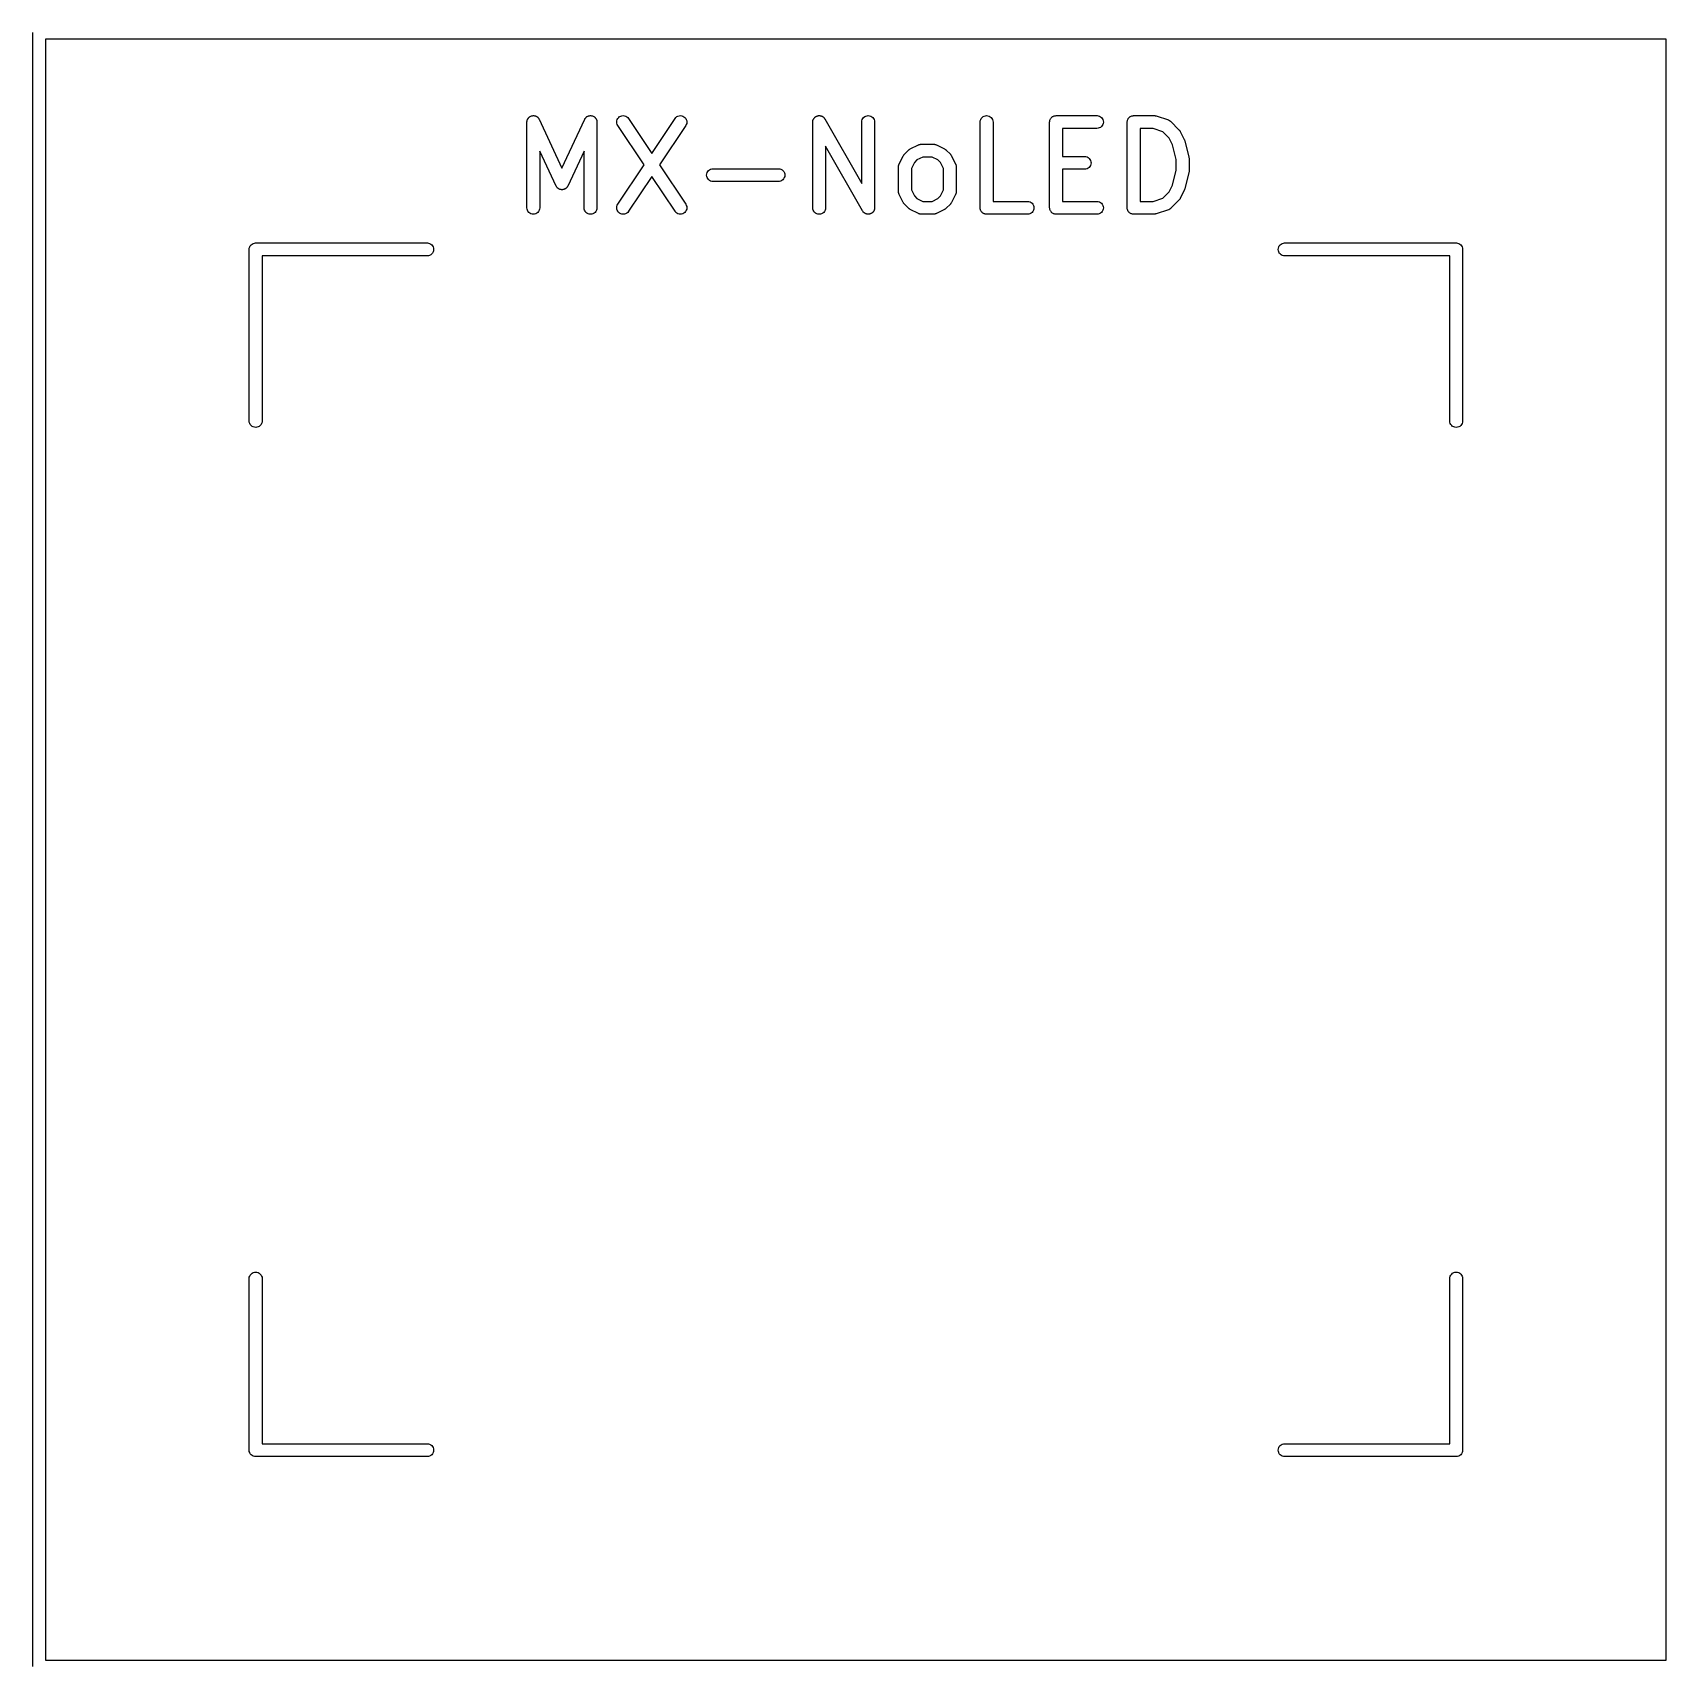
# Model space of a CAD drawing. Extents: x 92.8 to 169.1, y -159.6 to -64.2.
# Drawn here: x 92.79 to 111.84, y -121.4 to -102.39 of the extents above; entities that cross this region are included whole.
import ezdxf

# ---------------------------------------------------------------- set-up
doc = ezdxf.new("R2010")
doc.units = 0
doc.layers.add('BLACK', color=7, linetype='CONTINUOUS')

msp = doc.modelspace()

# ---------------------------------------------------------------- linework, layer by layer
at = {"layer": 'BLACK', "linetype": 'CONTINUOUS'}
for p, q in [((92.7936, -102.394), (92.794, -102.39)), ((92.794, -102.398), (92.7936, -102.394)), ((92.7936, -102.394), (92.7936, -102.394)), ((92.7936, -102.394), (92.7936, -102.394)), ((92.794, -121.44), (92.794, -102.398)), ((92.944, -102.469), (92.944, -121.369)), ((111.844, -102.469), (92.944, -102.469)), ((111.844, -121.369), (111.844, -102.469)), ((98.5571, -103.433), (98.5577, -103.427)), ((98.5571, -103.434), (98.5571, -103.433)), ((98.5571, -104.434), (98.5571, -103.434)), ((98.5577, -103.427), (98.5581, -103.422)), ((98.5581, -103.422), (98.5585, -103.42)), ((98.5585, -103.42), (98.5587, -103.418)), ((98.5587, -103.418), (98.5604, -103.413)), ((98.5604, -103.413), (98.5619, -103.408)), ((98.5619, -103.408), (98.5626, -103.406)), ((98.5626, -103.406), (98.5632, -103.404)), ((98.5632, -103.404), (98.5659, -103.399)), ((98.5659, -103.399), (98.5683, -103.394)), ((98.5683, -103.394), (98.5694, -103.393)), ((98.5694, -103.393), (98.5702, -103.392)), ((98.5702, -103.392), (98.5738, -103.387)), ((98.5738, -103.387), (98.5772, -103.383)), ((98.5772, -103.383), (98.5785, -103.382)), ((98.5785, -103.382), (98.5796, -103.38)), ((98.5796, -103.38), (98.584, -103.377)), ((98.584, -103.377), (98.5882, -103.373)), ((98.5882, -103.373), (98.5897, -103.372)), ((98.5897, -103.372), (98.591, -103.371)), ((98.591, -103.371), (98.596, -103.369)), ((98.596, -103.369), (98.6009, -103.366)), ((98.6009, -103.366), (98.6025, -103.365)), ((98.6025, -103.365), (98.604, -103.364)), ((98.604, -103.364), (98.6094, -103.363)), ((98.6094, -103.363), (98.6147, -103.361)), ((98.6147, -103.361), (98.6164, -103.361)), ((98.6164, -103.361), (98.618, -103.36)), ((98.618, -103.36), (98.6236, -103.36)), ((98.6236, -103.36), (98.6292, -103.359)), ((98.6292, -103.359), (98.6309, -103.359)), ((98.6309, -103.359), (98.6326, -103.359)), ((98.6326, -103.359), (98.6382, -103.359)), ((98.6382, -103.359), (98.6438, -103.36)), ((98.6438, -103.36), (98.6455, -103.36)), ((98.6455, -103.36), (98.6472, -103.36)), ((98.6472, -103.36), (98.6525, -103.362)), ((98.6525, -103.362), (98.658, -103.363)), ((98.658, -103.363), (98.6595, -103.364)), ((98.6595, -103.364), (98.6612, -103.365)), ((98.6612, -103.365), (98.6661, -103.367)), ((98.6661, -103.367), (98.6712, -103.37)), ((98.6712, -103.37), (98.6725, -103.371)), ((98.6725, -103.371), (98.674, -103.372)), ((98.674, -103.372), (98.6784, -103.375)), ((98.6784, -103.375), (98.6828, -103.379)), ((98.6828, -103.379), (98.684, -103.38)), ((98.684, -103.38), (98.6853, -103.381)), ((98.6853, -103.381), (98.6889, -103.385)), ((98.6889, -103.385), (98.6926, -103.39)), ((98.6926, -103.39), (98.6935, -103.391)), ((98.6935, -103.391), (98.6946, -103.392)), ((98.6946, -103.392), (98.6972, -103.397)), ((98.6972, -103.397), (98.7001, -103.402)), ((98.7001, -103.402), (98.9654, -103.971)), ((98.9654, -103.971), (99.2308, -103.402)), ((99.2308, -103.402), (99.2312, -103.401)), ((99.2312, -103.401), (99.2342, -103.396)), ((99.2342, -103.396), (99.2369, -103.392)), ((99.2369, -103.392), (99.238, -103.39)), ((99.238, -103.39), (99.2389, -103.389)), ((99.2389, -103.389), (99.2427, -103.385)), ((99.2427, -103.385), (99.2463, -103.38)), ((99.2463, -103.38), (99.2476, -103.379)), ((99.2476, -103.379), (99.2488, -103.378)), ((99.2488, -103.378), (99.2533, -103.375)), ((99.2533, -103.375), (99.2577, -103.371)), ((99.2577, -103.371), (99.2592, -103.37)), ((99.2592, -103.37), (99.2606, -103.369)), ((99.2606, -103.369), (99.2657, -103.367)), ((99.2657, -103.367), (99.2707, -103.364)), ((99.2707, -103.364), (99.2723, -103.364)), ((99.2723, -103.364), (99.2739, -103.363)), ((99.2739, -103.363), (99.2793, -103.362)), ((99.2793, -103.362), (99.2847, -103.36)), ((99.2847, -103.36), (99.2864, -103.36)), ((99.2864, -103.36), (99.2881, -103.36)), ((99.2881, -103.36), (99.2937, -103.359)), ((99.2937, -103.359), (99.2993, -103.359)), ((99.2993, -103.359), (99.301, -103.359)), ((99.301, -103.359), (99.3027, -103.359)), ((99.3027, -103.359), (99.3083, -103.36)), ((99.3083, -103.36), (99.3138, -103.36)), ((99.3138, -103.36), (99.3155, -103.361)), ((99.3155, -103.361), (99.3172, -103.361)), ((99.3172, -103.361), (99.3225, -103.363)), ((99.3225, -103.363), (99.3278, -103.365)), ((99.3278, -103.365), (99.3293, -103.366)), ((99.3293, -103.366), (99.331, -103.366)), ((99.331, -103.366), (99.3358, -103.369)), ((99.3358, -103.369), (99.3407, -103.372)), ((99.3407, -103.372), (99.342, -103.373)), ((99.342, -103.373), (99.3435, -103.374)), ((99.3435, -103.374), (99.3477, -103.377)), ((99.3477, -103.377), (99.352, -103.381)), ((99.352, -103.381), (99.3531, -103.382)), ((99.3531, -103.382), (99.3543, -103.384)), ((99.3543, -103.384), (99.3577, -103.388)), ((99.3577, -103.388), (99.3612, -103.392)), ((99.3612, -103.392), (99.362, -103.394)), ((99.362, -103.394), (99.3631, -103.395)), ((99.3631, -103.395), (99.3655, -103.4)), ((99.3655, -103.4), (99.3681, -103.405)), ((99.3681, -103.405), (99.3686, -103.407)), ((99.3686, -103.407), (99.3693, -103.408)), ((99.3693, -103.408), (99.3707, -103.414)), ((99.3707, -103.414), (99.3723, -103.419)), ((99.3723, -103.419), (99.3725, -103.421)), ((99.3725, -103.421), (99.3729, -103.423)), ((99.3729, -103.423), (99.3732, -103.428)), ((99.3732, -103.428), (99.3738, -103.434)), ((99.3738, -103.434), (99.3738, -104.434)), ((99.6047, -103.433), (99.6063, -103.418)), ((99.606, -103.448), (99.6047, -103.433)), ((99.6063, -103.418), (99.6107, -103.404)), ((99.6107, -103.404), (99.6178, -103.392)), ((99.6178, -103.392), (99.6272, -103.38)), ((99.6272, -103.38), (99.6385, -103.371)), ((99.6385, -103.371), (99.6515, -103.364)), ((99.6515, -103.364), (99.6655, -103.36)), ((99.6655, -103.36), (99.6801, -103.359)), ((99.6801, -103.359), (99.6947, -103.36)), ((99.6947, -103.36), (99.7087, -103.365)), ((99.7087, -103.365), (99.7216, -103.372)), ((99.7216, -103.372), (99.7328, -103.381)), ((99.7328, -103.381), (99.7421, -103.392)), ((99.7421, -103.392), (100.013, -103.799)), ((100.013, -103.799), (100.284, -103.392)), ((100.284, -103.392), (100.285, -103.391)), ((100.285, -103.391), (100.294, -103.38)), ((100.294, -103.38), (100.305, -103.371)), ((100.305, -103.371), (100.318, -103.364)), ((100.318, -103.364), (100.332, -103.36)), ((100.332, -103.36), (100.347, -103.359)), ((100.347, -103.359), (100.362, -103.36)), ((100.362, -103.36), (100.376, -103.365)), ((100.376, -103.365), (100.388, -103.372)), ((100.388, -103.372), (100.4, -103.381)), ((100.4, -103.381), (100.409, -103.392)), ((100.409, -103.392), (100.416, -103.405)), ((100.416, -103.405), (100.42, -103.419)), ((100.42, -103.419), (100.421, -103.434)), ((100.421, -103.434), (100.42, -103.449)), ((101.89, -103.433), (101.891, -103.43)), ((101.89, -103.434), (101.89, -103.433)), ((101.89, -104.434), (101.89, -103.434)), ((101.891, -103.428), (101.892, -103.423)), ((101.891, -103.43), (101.891, -103.428)), ((101.892, -103.418), (101.893, -103.416)), ((101.892, -103.423), (101.892, -103.418)), ((101.893, -103.413), (101.895, -103.409)), ((101.893, -103.416), (101.893, -103.413)), ((101.895, -103.409), (101.896, -103.404)), ((101.896, -103.404), (101.898, -103.402)), ((101.898, -103.402), (101.899, -103.4)), ((101.899, -103.4), (101.901, -103.396)), ((101.901, -103.396), (101.904, -103.392)), ((101.904, -103.392), (101.905, -103.39)), ((101.905, -103.39), (101.907, -103.387)), ((101.907, -103.387), (101.91, -103.384)), ((101.91, -103.384), (101.913, -103.38)), ((101.913, -103.38), (101.915, -103.379)), ((101.915, -103.379), (101.917, -103.377)), ((101.917, -103.377), (101.921, -103.374)), ((101.921, -103.374), (101.924, -103.371)), ((101.924, -103.371), (101.927, -103.37)), ((101.927, -103.37), (101.929, -103.369)), ((101.929, -103.369), (101.933, -103.367)), ((101.933, -103.367), (101.937, -103.364)), ((101.937, -103.364), (101.94, -103.364)), ((101.94, -103.364), (101.942, -103.363)), ((101.942, -103.363), (101.947, -103.362)), ((101.947, -103.362), (101.951, -103.36)), ((101.951, -103.36), (101.954, -103.36)), ((101.954, -103.36), (101.956, -103.359)), ((101.956, -103.359), (101.961, -103.359)), ((101.961, -103.359), (101.966, -103.359)), ((101.966, -103.359), (101.968, -103.359)), ((101.968, -103.359), (101.971, -103.359)), ((101.971, -103.359), (101.976, -103.36)), ((101.976, -103.36), (101.981, -103.36)), ((101.981, -103.36), (101.983, -103.361)), ((101.983, -103.361), (101.985, -103.362)), ((101.985, -103.362), (101.99, -103.363)), ((101.99, -103.363), (101.994, -103.365)), ((101.994, -103.365), (101.997, -103.366)), ((101.997, -103.366), (101.999, -103.367)), ((101.999, -103.367), (102.003, -103.369)), ((102.003, -103.369), (102.007, -103.372)), ((102.007, -103.372), (102.009, -103.373)), ((102.009, -103.373), (102.011, -103.375)), ((102.011, -103.375), (102.015, -103.378)), ((102.015, -103.378), (102.019, -103.381)), ((102.019, -103.381), (102.02, -103.383)), ((102.02, -103.383), (102.022, -103.385)), ((102.022, -103.385), (102.025, -103.389)), ((102.025, -103.389), (102.028, -103.392)), ((102.028, -103.392), (102.029, -103.395)), ((102.029, -103.395), (102.031, -103.397)), ((102.031, -103.397), (102.462, -104.151)), ((102.462, -103.433), (102.463, -103.418)), ((102.462, -103.434), (102.462, -103.433)), ((102.462, -104.151), (102.462, -103.434)), ((102.463, -103.418), (102.468, -103.404)), ((102.468, -103.404), (102.475, -103.392)), ((102.475, -103.392), (102.484, -103.38)), ((102.484, -103.38), (102.496, -103.371)), ((102.496, -103.371), (102.509, -103.364)), ((102.509, -103.364), (102.523, -103.36)), ((102.523, -103.36), (102.537, -103.359)), ((102.537, -103.359), (102.552, -103.36)), ((102.552, -103.36), (102.566, -103.365)), ((102.566, -103.365), (102.579, -103.372)), ((102.579, -103.372), (102.59, -103.381)), ((102.59, -103.381), (102.599, -103.392)), ((102.599, -103.392), (102.606, -103.405)), ((102.606, -103.405), (102.61, -103.419)), ((102.61, -103.419), (102.612, -103.434)), ((102.612, -103.434), (102.612, -104.434)), ((103.843, -103.433), (103.844, -103.418)), ((103.843, -103.434), (103.843, -103.433)), ((103.843, -104.434), (103.843, -103.434)), ((103.844, -103.418), (103.849, -103.404)), ((103.849, -103.404), (103.856, -103.392)), ((103.856, -103.392), (103.865, -103.38)), ((103.865, -103.38), (103.877, -103.371)), ((103.877, -103.371), (103.89, -103.364)), ((103.89, -103.364), (103.904, -103.36)), ((103.904, -103.36), (103.918, -103.359)), ((103.918, -103.359), (103.933, -103.36)), ((103.933, -103.36), (103.947, -103.365)), ((103.947, -103.365), (103.96, -103.372)), ((103.96, -103.372), (103.971, -103.381)), ((103.971, -103.381), (103.98, -103.392)), ((103.98, -103.392), (103.987, -103.405)), ((103.987, -103.405), (103.991, -103.419)), ((103.991, -103.419), (103.993, -103.434)), ((103.993, -103.434), (103.993, -104.359)), ((104.652, -103.433), (104.653, -103.426)), ((104.652, -103.434), (104.652, -103.433)), ((104.652, -103.433), (104.652, -103.433)), ((104.652, -103.433), (104.652, -103.433)), ((104.652, -103.433), (104.652, -103.433)), ((104.652, -104.434), (104.652, -103.434)), ((104.653, -103.426), (104.654, -103.419)), ((104.654, -103.418), (104.656, -103.412)), ((104.654, -103.419), (104.654, -103.418)), ((104.654, -103.419), (104.654, -103.419)), ((104.656, -103.412), (104.658, -103.405)), ((104.658, -103.404), (104.662, -103.398)), ((104.658, -103.405), (104.658, -103.404)), ((104.658, -103.405), (104.658, -103.405)), ((104.662, -103.398), (104.665, -103.392)), ((104.665, -103.392), (104.67, -103.386)), ((104.665, -103.392), (104.665, -103.392)), ((104.665, -103.392), (104.665, -103.392)), ((104.67, -103.386), (104.674, -103.381)), ((104.674, -103.381), (104.675, -103.38)), ((104.675, -103.38), (104.68, -103.376)), ((104.675, -103.38), (104.675, -103.38)), ((104.68, -103.376), (104.686, -103.371)), ((104.686, -103.371), (104.693, -103.368)), ((104.686, -103.371), (104.686, -103.371)), ((104.686, -103.371), (104.686, -103.371)), ((104.693, -103.368), (104.699, -103.365)), ((104.699, -103.364), (104.706, -103.362)), ((104.699, -103.365), (104.699, -103.364)), ((104.699, -103.364), (104.699, -103.364)), ((104.706, -103.362), (104.713, -103.36)), ((104.713, -103.36), (104.713, -103.36)), ((104.713, -103.36), (104.713, -103.36)), ((104.713, -103.36), (104.72, -103.36)), ((104.72, -103.36), (104.727, -103.359)), ((104.727, -103.359), (105.204, -103.359)), ((105.204, -103.359), (105.205, -103.359)), ((105.205, -103.359), (105.219, -103.361)), ((105.219, -103.361), (105.233, -103.365)), ((105.233, -103.365), (105.246, -103.372)), ((105.246, -103.372), (105.257, -103.381)), ((105.257, -103.381), (105.266, -103.393)), ((105.266, -103.393), (105.273, -103.406)), ((105.273, -103.406), (105.277, -103.42)), ((105.277, -103.42), (105.279, -103.434)), ((105.279, -103.434), (105.277, -103.449)), ((105.557, -103.433), (105.558, -103.426)), ((105.557, -103.434), (105.557, -103.433)), ((105.557, -103.433), (105.557, -103.433)), ((105.557, -103.433), (105.557, -103.433)), ((105.557, -103.433), (105.557, -103.433)), ((105.557, -104.434), (105.557, -103.434)), ((105.558, -103.426), (105.559, -103.419)), ((105.559, -103.418), (105.561, -103.412)), ((105.559, -103.419), (105.559, -103.418)), ((105.559, -103.419), (105.559, -103.419)), ((105.561, -103.412), (105.563, -103.405)), ((105.563, -103.404), (105.567, -103.398)), ((105.563, -103.405), (105.563, -103.404)), ((105.563, -103.405), (105.563, -103.405)), ((105.567, -103.398), (105.57, -103.392)), ((105.57, -103.392), (105.575, -103.386)), ((105.57, -103.392), (105.57, -103.392)), ((105.57, -103.392), (105.57, -103.392)), ((105.575, -103.386), (105.579, -103.381)), ((105.579, -103.381), (105.579, -103.38)), ((105.579, -103.38), (105.58, -103.38)), ((105.58, -103.38), (105.585, -103.376)), ((105.585, -103.376), (105.591, -103.371)), ((105.591, -103.371), (105.597, -103.368)), ((105.591, -103.371), (105.591, -103.371)), ((105.591, -103.371), (105.591, -103.371)), ((105.597, -103.368), (105.604, -103.365)), ((105.604, -103.364), (105.611, -103.362)), ((105.604, -103.365), (105.604, -103.364)), ((105.604, -103.364), (105.604, -103.364)), ((105.611, -103.362), (105.618, -103.36)), ((105.618, -103.36), (105.618, -103.36)), ((105.618, -103.36), (105.618, -103.36)), ((105.618, -103.36), (105.625, -103.36)), ((105.625, -103.36), (105.632, -103.359)), ((105.632, -103.359), (105.87, -103.359)), ((105.87, -103.359), (105.871, -103.359)), ((105.871, -103.359), (105.875, -103.359)), ((105.875, -103.359), (105.88, -103.359)), ((105.88, -103.359), (105.883, -103.36)), ((105.883, -103.36), (105.886, -103.361)), ((105.886, -103.361), (105.89, -103.362)), ((105.89, -103.362), (105.894, -103.363)), ((105.894, -103.363), (106.037, -103.41)), ((106.037, -103.41), (106.038, -103.411)), ((106.038, -103.411), (106.04, -103.412)), ((106.04, -103.412), (106.042, -103.412)), ((106.042, -103.412), (106.046, -103.415)), ((106.046, -103.415), (106.051, -103.417)), ((106.051, -103.417), (106.053, -103.418)), ((106.053, -103.418), (106.055, -103.419)), ((106.055, -103.419), (106.059, -103.422)), ((106.059, -103.422), (106.063, -103.425)), ((106.063, -103.425), (106.064, -103.427)), ((106.064, -103.427), (106.066, -103.428)), ((106.066, -103.428), (106.161, -103.524)), ((99.61, -103.462), (99.606, -103.448)), ((99.6167, -103.475), (99.61, -103.462)), ((99.6173, -103.475), (99.6167, -103.475)), ((99.9229, -103.934), (99.6173, -103.475)), ((100.409, -103.475), (100.103, -103.934)), ((100.416, -103.463), (100.409, -103.475)), ((100.42, -103.449), (100.416, -103.463)), ((105.204, -103.509), (104.802, -103.509)), ((104.802, -103.509), (104.802, -103.835)), ((105.218, -103.507), (105.204, -103.509)), ((105.232, -103.503), (105.218, -103.507)), ((105.245, -103.496), (105.232, -103.503)), ((105.256, -103.487), (105.245, -103.496)), ((105.266, -103.476), (105.256, -103.487)), ((105.273, -103.463), (105.266, -103.476)), ((105.277, -103.449), (105.273, -103.463)), ((105.707, -103.509), (105.707, -104.359)), ((105.858, -103.509), (105.707, -103.509)), ((105.973, -103.547), (105.858, -103.509)), ((106.047, -103.621), (105.973, -103.547)), ((106.085, -103.698), (106.047, -103.621)), ((106.161, -103.524), (106.162, -103.524)), ((106.162, -103.524), (106.165, -103.528)), ((106.165, -103.528), (106.168, -103.531)), ((106.168, -103.531), (106.169, -103.533)), ((106.169, -103.533), (106.171, -103.536)), ((106.171, -103.536), (106.173, -103.54)), ((106.173, -103.54), (106.175, -103.543)), ((106.175, -103.543), (106.223, -103.638)), ((98.8975, -104.18), (98.7071, -103.772)), ((98.7071, -103.772), (98.7071, -104.434)), ((99.2238, -103.772), (99.0334, -104.18)), ((99.2238, -104.434), (99.2238, -103.772)), ((102.472, -104.471), (102.04, -103.716)), ((102.04, -103.716), (102.04, -104.434)), ((102.946, -103.828), (102.949, -103.824)), ((102.949, -103.824), (102.951, -103.821)), ((102.951, -103.821), (102.953, -103.818)), ((102.953, -103.818), (102.954, -103.816)), ((102.954, -103.816), (102.957, -103.813)), ((102.957, -103.813), (102.96, -103.809)), ((102.96, -103.809), (103.008, -103.762)), ((103.008, -103.761), (103.012, -103.758)), ((103.008, -103.762), (103.008, -103.761)), ((103.012, -103.758), (103.015, -103.756)), ((103.015, -103.756), (103.017, -103.754)), ((103.017, -103.754), (103.02, -103.752)), ((103.02, -103.752), (103.024, -103.75)), ((103.024, -103.75), (103.027, -103.748)), ((103.027, -103.748), (103.122, -103.7)), ((103.122, -103.7), (103.123, -103.7)), ((103.123, -103.7), (103.125, -103.699)), ((103.125, -103.699), (103.127, -103.698)), ((103.127, -103.698), (103.132, -103.696)), ((103.132, -103.696), (103.137, -103.695)), ((103.137, -103.695), (103.139, -103.694)), ((103.139, -103.694), (103.141, -103.694)), ((103.141, -103.694), (103.146, -103.693)), ((103.146, -103.693), (103.152, -103.692)), ((103.152, -103.692), (103.154, -103.692)), ((103.154, -103.692), (103.156, -103.692)), ((103.156, -103.692), (103.299, -103.692)), ((103.299, -103.692), (103.3, -103.692)), ((103.3, -103.692), (103.302, -103.692)), ((103.302, -103.692), (103.304, -103.692)), ((103.304, -103.692), (103.309, -103.693)), ((103.309, -103.693), (103.314, -103.694)), ((103.314, -103.694), (103.316, -103.695)), ((103.316, -103.695), (103.319, -103.695)), ((103.319, -103.695), (103.323, -103.697)), ((103.323, -103.697), (103.328, -103.698)), ((103.328, -103.698), (103.33, -103.699)), ((103.33, -103.699), (103.332, -103.7)), ((103.332, -103.7), (103.428, -103.748)), ((103.428, -103.748), (103.428, -103.748)), ((103.428, -103.748), (103.432, -103.751)), ((103.432, -103.751), (103.436, -103.753)), ((103.436, -103.753), (103.438, -103.754)), ((103.438, -103.754), (103.441, -103.756)), ((103.441, -103.756), (103.444, -103.759)), ((103.444, -103.759), (103.447, -103.762)), ((103.447, -103.762), (103.495, -103.809)), ((103.495, -103.809), (103.495, -103.81)), ((103.495, -103.81), (103.498, -103.813)), ((103.498, -103.813), (103.501, -103.817)), ((103.501, -103.817), (103.503, -103.819)), ((103.503, -103.819), (103.505, -103.822)), ((103.505, -103.822), (103.506, -103.825)), ((106.129, -103.872), (106.085, -103.698)), ((106.223, -103.638), (106.223, -103.639)), ((106.223, -103.639), (106.224, -103.64)), ((106.224, -103.64), (106.224, -103.64)), ((106.224, -103.64), (106.226, -103.647)), ((106.226, -103.647), (106.228, -103.653)), ((106.228, -103.653), (106.229, -103.653)), ((106.229, -103.653), (106.229, -103.654)), ((106.229, -103.654), (106.276, -103.844)), ((99.6173, -104.392), (99.9229, -103.934)), ((100.103, -103.934), (100.409, -104.392)), ((100.658, -104.024), (100.665, -104.011)), ((100.665, -104.011), (100.674, -104)), ((100.674, -104), (100.686, -103.99)), ((100.686, -103.99), (100.699, -103.984)), ((100.699, -103.984), (100.713, -103.979)), ((100.713, -103.979), (100.727, -103.978)), ((100.727, -103.978), (101.489, -103.978)), ((101.489, -103.978), (101.49, -103.978)), ((101.49, -103.978), (101.505, -103.98)), ((101.505, -103.98), (101.519, -103.984)), ((101.519, -103.984), (101.532, -103.991)), ((101.532, -103.991), (101.543, -104)), ((101.543, -104), (101.552, -104.012)), ((101.552, -104.012), (101.559, -104.025)), ((102.89, -103.957), (102.891, -103.954)), ((102.89, -103.958), (102.89, -103.957)), ((102.89, -104.243), (102.89, -103.958)), ((102.891, -103.947), (102.892, -103.942)), ((102.891, -103.952), (102.891, -103.947)), ((102.891, -103.954), (102.891, -103.952)), ((102.892, -103.942), (102.893, -103.94)), ((102.893, -103.938), (102.895, -103.933)), ((102.893, -103.94), (102.893, -103.938)), ((102.895, -103.933), (102.896, -103.928)), ((102.896, -103.928), (102.898, -103.926)), ((102.898, -103.924), (102.946, -103.829)), ((102.898, -103.926), (102.898, -103.924)), ((102.946, -103.829), (102.946, -103.828)), ((103.075, -103.907), (103.04, -103.975)), ((103.04, -103.975), (103.04, -104.226)), ((103.105, -103.876), (103.075, -103.907)), ((103.174, -103.842), (103.105, -103.876)), ((103.281, -103.842), (103.174, -103.842)), ((103.35, -103.876), (103.281, -103.842)), ((103.38, -103.907), (103.35, -103.876)), ((103.414, -103.975), (103.38, -103.907)), ((103.414, -104.226), (103.414, -103.975)), ((103.506, -103.825), (103.509, -103.829)), ((103.509, -103.829), (103.556, -103.924)), ((103.556, -103.924), (103.557, -103.925)), ((103.557, -103.925), (103.558, -103.927)), ((103.558, -103.927), (103.559, -103.929)), ((103.559, -103.929), (103.56, -103.934)), ((103.56, -103.934), (103.562, -103.939)), ((103.562, -103.939), (103.562, -103.941)), ((103.562, -103.941), (103.563, -103.943)), ((103.563, -103.943), (103.563, -103.948)), ((103.563, -103.948), (103.564, -103.953)), ((103.564, -103.953), (103.564, -103.955)), ((103.564, -103.955), (103.564, -103.958)), ((103.564, -103.958), (103.564, -104.243)), ((104.802, -103.835), (105.061, -103.835)), ((105.061, -103.985), (104.802, -103.985)), ((104.802, -103.985), (104.802, -104.359)), ((105.061, -103.835), (105.062, -103.835)), ((105.075, -103.984), (105.061, -103.985)), ((105.062, -103.835), (105.076, -103.837)), ((105.089, -103.979), (105.075, -103.984)), ((105.076, -103.837), (105.09, -103.841)), ((105.102, -103.973), (105.089, -103.979)), ((105.09, -103.841), (105.103, -103.848)), ((105.114, -103.963), (105.102, -103.973)), ((105.103, -103.848), (105.114, -103.858)), ((105.114, -103.858), (105.123, -103.869)), ((105.123, -103.952), (105.114, -103.963)), ((105.123, -103.869), (105.13, -103.882)), ((105.13, -103.939), (105.123, -103.952)), ((105.13, -103.882), (105.134, -103.896)), ((105.134, -103.925), (105.13, -103.939)), ((105.134, -103.896), (105.136, -103.911)), ((105.136, -103.911), (105.134, -103.925)), ((106.085, -104.17), (106.129, -103.996)), ((106.129, -103.996), (106.129, -103.872)), ((106.276, -103.844), (106.277, -103.845)), ((106.277, -103.845), (106.277, -103.847)), ((106.277, -103.847), (106.277, -103.848)), ((106.277, -103.848), (106.278, -103.854)), ((106.278, -104.015), (106.277, -104.021)), ((106.278, -103.854), (106.278, -103.86)), ((106.278, -103.86), (106.278, -103.861)), ((106.278, -103.861), (106.279, -103.862)), ((106.279, -104.006), (106.278, -104.008)), ((106.278, -104.008), (106.278, -104.009)), ((106.278, -104.009), (106.278, -104.015)), ((106.279, -103.862), (106.279, -104.005)), ((106.279, -104.005), (106.279, -104.006)), ((98.8995, -104.183), (98.8975, -104.18)), ((98.9011, -104.187), (98.8995, -104.183)), ((98.9032, -104.19), (98.9011, -104.187)), ((98.9049, -104.192), (98.9032, -104.19)), ((98.9075, -104.195), (98.9049, -104.192)), ((98.9099, -104.199), (98.9075, -104.195)), ((98.9124, -104.201), (98.9099, -104.199)), ((98.9147, -104.203), (98.9124, -104.201)), ((98.9178, -104.206), (98.9147, -104.203)), ((99.0154, -104.204), (99.0122, -104.206)), ((99.0177, -104.202), (99.0154, -104.204)), ((99.0203, -104.199), (99.0177, -104.202)), ((99.0227, -104.196), (99.0203, -104.199)), ((99.0253, -104.193), (99.0227, -104.196)), ((99.0271, -104.19), (99.0253, -104.193)), ((99.0292, -104.188), (99.0271, -104.19)), ((99.0309, -104.184), (99.0292, -104.188)), ((99.0329, -104.181), (99.0309, -104.184)), ((99.0334, -104.18), (99.0329, -104.181)), ((100.013, -104.069), (99.7421, -104.475)), ((100.284, -104.475), (100.013, -104.069)), ((100.652, -104.052), (100.654, -104.038)), ((100.654, -104.067), (100.652, -104.052)), ((100.654, -104.038), (100.658, -104.024)), ((100.658, -104.081), (100.654, -104.067)), ((100.665, -104.094), (100.658, -104.081)), ((100.674, -104.105), (100.665, -104.094)), ((100.685, -104.115), (100.674, -104.105)), ((100.698, -104.122), (100.685, -104.115)), ((100.712, -104.126), (100.698, -104.122)), ((100.726, -104.128), (100.712, -104.126)), ((100.727, -104.128), (100.726, -104.128)), ((101.489, -104.128), (100.727, -104.128)), ((101.504, -104.126), (101.489, -104.128)), ((101.518, -104.122), (101.504, -104.126)), ((101.531, -104.115), (101.518, -104.122)), ((101.542, -104.106), (101.531, -104.115)), ((101.551, -104.095), (101.542, -104.106)), ((101.558, -104.082), (101.551, -104.095)), ((101.563, -104.068), (101.558, -104.082)), ((101.559, -104.025), (101.563, -104.039)), ((101.563, -104.039), (101.564, -104.053)), ((101.564, -104.053), (101.563, -104.068)), ((106.047, -104.247), (106.085, -104.17)), ((106.276, -104.023), (106.229, -104.214)), ((106.277, -104.021), (106.276, -104.022)), ((106.276, -104.022), (106.276, -104.023)), ((98.9207, -104.208), (98.9178, -104.206)), ((98.9236, -104.21), (98.9207, -104.208)), ((98.9264, -104.212), (98.9236, -104.21)), ((98.9299, -104.214), (98.9264, -104.212)), ((98.9332, -104.216), (98.9299, -104.214)), ((98.9365, -104.217), (98.9332, -104.216)), ((98.9396, -104.219), (98.9365, -104.217)), ((98.9433, -104.22), (98.9396, -104.219)), ((98.947, -104.221), (98.9433, -104.22)), ((98.9504, -104.221), (98.947, -104.221)), ((98.9537, -104.222), (98.9504, -104.221)), ((98.9576, -104.222), (98.9537, -104.222)), ((98.9615, -104.223), (98.9576, -104.222)), ((98.9649, -104.223), (98.9615, -104.223)), ((98.9683, -104.223), (98.9649, -104.223)), ((98.9722, -104.223), (98.9683, -104.223)), ((98.9761, -104.222), (98.9722, -104.223)), ((98.9794, -104.222), (98.9761, -104.222)), ((98.9828, -104.221), (98.9794, -104.222)), ((98.9865, -104.22), (98.9828, -104.221)), ((98.9903, -104.219), (98.9865, -104.22)), ((98.9934, -104.217), (98.9903, -104.219)), ((98.9967, -104.216), (98.9934, -104.217)), ((99, -104.214), (98.9967, -104.216)), ((99.0036, -104.213), (99, -104.214)), ((99.0064, -104.211), (99.0036, -104.213)), ((99.0093, -104.209), (99.0064, -104.211)), ((99.0122, -104.206), (99.0093, -104.209)), ((99.6104, -104.405), (99.6173, -104.392)), ((100.409, -104.392), (100.409, -104.393)), ((100.409, -104.393), (100.416, -104.406)), ((102.891, -104.246), (102.89, -104.243)), ((102.891, -104.248), (102.891, -104.246)), ((102.891, -104.253), (102.891, -104.248)), ((102.892, -104.258), (102.891, -104.253)), ((102.892, -104.26), (102.892, -104.258)), ((102.893, -104.262), (102.892, -104.26)), ((102.895, -104.267), (102.893, -104.262)), ((102.896, -104.272), (102.895, -104.267)), ((102.897, -104.274), (102.896, -104.272)), ((102.898, -104.276), (102.897, -104.274)), ((102.898, -104.277), (102.898, -104.276)), ((102.946, -104.372), (102.898, -104.277)), ((102.948, -104.376), (102.946, -104.372)), ((102.95, -104.379), (102.948, -104.376)), ((102.952, -104.382), (102.95, -104.379)), ((102.954, -104.385), (102.952, -104.382)), ((102.957, -104.388), (102.954, -104.385)), ((102.959, -104.391), (102.957, -104.388)), ((102.96, -104.392), (102.959, -104.391)), ((103.008, -104.439), (102.96, -104.392)), ((103.04, -104.226), (103.075, -104.294)), ((103.075, -104.294), (103.105, -104.325)), ((103.105, -104.325), (103.174, -104.359)), ((103.174, -104.359), (103.281, -104.359)), ((103.281, -104.359), (103.35, -104.325)), ((103.35, -104.325), (103.38, -104.294)), ((103.38, -104.294), (103.414, -104.226)), ((103.495, -104.392), (103.447, -104.439)), ((103.497, -104.388), (103.495, -104.392)), ((103.5, -104.385), (103.497, -104.388)), ((103.502, -104.383), (103.5, -104.385)), ((103.504, -104.38), (103.502, -104.383)), ((103.506, -104.377), (103.504, -104.38)), ((103.508, -104.373), (103.506, -104.377)), ((103.509, -104.372), (103.508, -104.373)), ((103.556, -104.277), (103.509, -104.372)), ((103.557, -104.275), (103.556, -104.277)), ((103.558, -104.273), (103.557, -104.275)), ((103.56, -104.268), (103.558, -104.273)), ((103.562, -104.263), (103.56, -104.268)), ((103.563, -104.259), (103.562, -104.261)), ((103.562, -104.261), (103.562, -104.263)), ((103.564, -104.249), (103.563, -104.254)), ((103.563, -104.254), (103.563, -104.259)), ((103.564, -104.243), (103.564, -104.244)), ((103.564, -104.244), (103.564, -104.247)), ((103.564, -104.247), (103.564, -104.249)), ((103.993, -104.359), (104.394, -104.359)), ((104.394, -104.359), (104.395, -104.359)), ((104.395, -104.359), (104.41, -104.361)), ((104.41, -104.361), (104.424, -104.365)), ((104.424, -104.365), (104.436, -104.372)), ((104.436, -104.372), (104.448, -104.381)), ((104.448, -104.381), (104.457, -104.393)), ((104.457, -104.393), (104.464, -104.406)), ((104.802, -104.359), (105.204, -104.359)), ((105.204, -104.359), (105.205, -104.359)), ((105.205, -104.359), (105.219, -104.361)), ((105.219, -104.361), (105.233, -104.365)), ((105.233, -104.365), (105.246, -104.372)), ((105.246, -104.372), (105.257, -104.381)), ((105.257, -104.381), (105.266, -104.393)), ((105.266, -104.393), (105.273, -104.406)), ((105.707, -104.359), (105.858, -104.359)), ((105.858, -104.359), (105.973, -104.321)), ((105.973, -104.321), (106.047, -104.247)), ((106.161, -104.344), (106.066, -104.439)), ((106.164, -104.341), (106.161, -104.344)), ((106.167, -104.338), (106.164, -104.341)), ((106.169, -104.335), (106.167, -104.338)), ((106.171, -104.333), (106.169, -104.335)), ((106.173, -104.329), (106.171, -104.333)), ((106.175, -104.325), (106.173, -104.329)), ((106.223, -104.229), (106.175, -104.325)), ((106.175, -104.325), (106.175, -104.325)), ((106.226, -104.222), (106.223, -104.229)), ((106.223, -104.229), (106.223, -104.229)), ((106.223, -104.229), (106.223, -104.229)), ((106.228, -104.216), (106.226, -104.222)), ((106.229, -104.214), (106.228, -104.215)), ((106.228, -104.215), (106.228, -104.215)), ((106.228, -104.215), (106.228, -104.216)), ((98.5585, -104.448), (98.5571, -104.434)), ((98.5628, -104.462), (98.5585, -104.448)), ((98.5696, -104.475), (98.5628, -104.462)), ((98.5789, -104.487), (98.5696, -104.475)), ((98.5902, -104.496), (98.5789, -104.487)), ((98.603, -104.503), (98.5902, -104.496)), ((98.617, -104.507), (98.603, -104.503)), ((98.6316, -104.509), (98.617, -104.507)), ((98.6461, -104.508), (98.6316, -104.509)), ((98.6602, -104.503), (98.6461, -104.508)), ((98.6732, -104.497), (98.6602, -104.503)), ((98.6846, -104.487), (98.6732, -104.497)), ((98.694, -104.476), (98.6846, -104.487)), ((98.701, -104.463), (98.694, -104.476)), ((98.7055, -104.449), (98.701, -104.463)), ((98.7071, -104.435), (98.7055, -104.449)), ((98.7071, -104.434), (98.7071, -104.435)), ((99.2252, -104.448), (99.2238, -104.434)), ((99.2294, -104.462), (99.2252, -104.448)), ((99.2363, -104.475), (99.2294, -104.462)), ((99.2455, -104.487), (99.2363, -104.475)), ((99.2568, -104.496), (99.2455, -104.487)), ((99.2697, -104.503), (99.2568, -104.496)), ((99.2837, -104.507), (99.2697, -104.503)), ((99.2982, -104.509), (99.2837, -104.507)), ((99.3128, -104.508), (99.2982, -104.509)), ((99.3269, -104.503), (99.3128, -104.508)), ((99.3398, -104.497), (99.3269, -104.503)), ((99.3512, -104.487), (99.3398, -104.497)), ((99.3606, -104.476), (99.3512, -104.487)), ((99.3677, -104.463), (99.3606, -104.476)), ((99.3721, -104.449), (99.3677, -104.463)), ((99.3738, -104.435), (99.3721, -104.449)), ((99.3738, -104.434), (99.3738, -104.435)), ((99.6047, -104.434), (99.6062, -104.419)), ((99.6061, -104.448), (99.6047, -104.434)), ((99.6103, -104.462), (99.6061, -104.448)), ((99.6062, -104.419), (99.6104, -104.405)), ((99.6172, -104.475), (99.6103, -104.462)), ((99.6264, -104.487), (99.6172, -104.475)), ((99.6377, -104.496), (99.6264, -104.487)), ((99.6505, -104.503), (99.6377, -104.496)), ((99.6645, -104.507), (99.6505, -104.503)), ((99.6791, -104.509), (99.6645, -104.507)), ((99.6937, -104.508), (99.6791, -104.509)), ((99.7077, -104.503), (99.6937, -104.508)), ((99.7207, -104.497), (99.7077, -104.503)), ((99.7321, -104.488), (99.7207, -104.497)), ((99.7415, -104.476), (99.7321, -104.488)), ((99.7421, -104.475), (99.7415, -104.476)), ((100.293, -104.487), (100.284, -104.475)), ((100.305, -104.496), (100.293, -104.487)), ((100.317, -104.503), (100.305, -104.496)), ((100.331, -104.507), (100.317, -104.503)), ((100.346, -104.509), (100.331, -104.507)), ((100.361, -104.508), (100.346, -104.509)), ((100.375, -104.503), (100.361, -104.508)), ((100.388, -104.497), (100.375, -104.503)), ((100.399, -104.487), (100.388, -104.497)), ((100.408, -104.476), (100.399, -104.487)), ((100.415, -104.463), (100.408, -104.476)), ((100.42, -104.449), (100.415, -104.463)), ((100.416, -104.406), (100.42, -104.42)), ((100.42, -104.42), (100.421, -104.435)), ((100.421, -104.435), (100.42, -104.449)), ((101.892, -104.448), (101.89, -104.434)), ((101.896, -104.462), (101.892, -104.448)), ((101.903, -104.475), (101.896, -104.462)), ((101.912, -104.487), (101.903, -104.475)), ((101.923, -104.496), (101.912, -104.487)), ((101.936, -104.503), (101.923, -104.496)), ((101.95, -104.507), (101.936, -104.503)), ((101.965, -104.509), (101.95, -104.507)), ((101.979, -104.508), (101.965, -104.509)), ((101.994, -104.503), (101.979, -104.508)), ((102.006, -104.497), (101.994, -104.503)), ((102.018, -104.487), (102.006, -104.497)), ((102.027, -104.476), (102.018, -104.487)), ((102.034, -104.463), (102.027, -104.476)), ((102.039, -104.449), (102.034, -104.463)), ((102.04, -104.435), (102.039, -104.449)), ((102.04, -104.434), (102.04, -104.435)), ((102.473, -104.473), (102.472, -104.471)), ((102.474, -104.475), (102.473, -104.473)), ((102.477, -104.479), (102.474, -104.475)), ((102.48, -104.483), (102.477, -104.479)), ((102.482, -104.485), (102.48, -104.483)), ((102.484, -104.487), (102.482, -104.485)), ((102.487, -104.49), (102.484, -104.487)), ((102.491, -104.493), (102.487, -104.49)), ((102.493, -104.494), (102.491, -104.493)), ((102.495, -104.496), (102.493, -104.494)), ((102.499, -104.498), (102.495, -104.496)), ((102.503, -104.501), (102.499, -104.498)), ((102.506, -104.502), (102.503, -104.501)), ((102.508, -104.503), (102.506, -104.502)), ((102.512, -104.504), (102.508, -104.503)), ((102.517, -104.506), (102.512, -104.504)), ((102.519, -104.507), (102.517, -104.506)), ((102.522, -104.507), (102.519, -104.507)), ((102.527, -104.508), (102.522, -104.507)), ((102.531, -104.509), (102.527, -104.508)), ((102.534, -104.509), (102.531, -104.509)), ((102.536, -104.509), (102.534, -104.509)), ((102.541, -104.508), (102.536, -104.509)), ((102.546, -104.508), (102.541, -104.508)), ((102.548, -104.508), (102.546, -104.508)), ((102.551, -104.508), (102.548, -104.508)), ((102.556, -104.506), (102.551, -104.508)), ((102.56, -104.505), (102.556, -104.506)), ((102.563, -104.504), (102.56, -104.505)), ((102.565, -104.503), (102.563, -104.504)), ((102.569, -104.501), (102.565, -104.503)), ((102.574, -104.499), (102.569, -104.501)), ((102.576, -104.498), (102.574, -104.499)), ((102.578, -104.497), (102.576, -104.498)), ((102.582, -104.494), (102.578, -104.497)), ((102.586, -104.491), (102.582, -104.494)), ((102.587, -104.489), (102.586, -104.491)), ((102.589, -104.487), (102.587, -104.489)), ((102.592, -104.484), (102.589, -104.487)), ((102.596, -104.48), (102.592, -104.484)), ((102.597, -104.478), (102.596, -104.48)), ((102.599, -104.476), (102.597, -104.478)), ((102.601, -104.472), (102.599, -104.476)), ((102.604, -104.468), (102.601, -104.472)), ((102.605, -104.466), (102.604, -104.468)), ((102.606, -104.463), (102.605, -104.466)), ((102.607, -104.459), (102.606, -104.463)), ((102.609, -104.454), (102.607, -104.459)), ((102.61, -104.449), (102.609, -104.452)), ((102.609, -104.452), (102.609, -104.454)), ((102.611, -104.445), (102.61, -104.449)), ((102.612, -104.44), (102.611, -104.445)), ((102.612, -104.434), (102.612, -104.435)), ((102.612, -104.435), (102.612, -104.437)), ((102.612, -104.437), (102.612, -104.44)), ((103.011, -104.442), (103.008, -104.439)), ((103.014, -104.445), (103.011, -104.442)), ((103.017, -104.447), (103.014, -104.445)), ((103.019, -104.449), (103.017, -104.447)), ((103.023, -104.451), (103.019, -104.449)), ((103.026, -104.453), (103.023, -104.451)), ((103.027, -104.453), (103.026, -104.453)), ((103.122, -104.501), (103.027, -104.453)), ((103.124, -104.502), (103.122, -104.501)), ((103.126, -104.503), (103.124, -104.502)), ((103.131, -104.504), (103.126, -104.503)), ((103.136, -104.506), (103.131, -104.504)), ((103.138, -104.507), (103.136, -104.506)), ((103.14, -104.507), (103.138, -104.507)), ((103.145, -104.508), (103.14, -104.507)), ((103.15, -104.509), (103.145, -104.508)), ((103.153, -104.509), (103.15, -104.509)), ((103.155, -104.509), (103.153, -104.509)), ((103.156, -104.509), (103.155, -104.509)), ((103.299, -104.509), (103.156, -104.509)), ((103.301, -104.509), (103.299, -104.509)), ((103.303, -104.509), (103.301, -104.509)), ((103.308, -104.508), (103.303, -104.509)), ((103.313, -104.507), (103.308, -104.508)), ((103.315, -104.507), (103.313, -104.507)), ((103.318, -104.506), (103.315, -104.507)), ((103.322, -104.505), (103.318, -104.506)), ((103.327, -104.503), (103.322, -104.505)), ((103.329, -104.502), (103.327, -104.503)), ((103.331, -104.501), (103.329, -104.502)), ((103.332, -104.501), (103.331, -104.501)), ((103.428, -104.453), (103.332, -104.501)), ((103.431, -104.451), (103.428, -104.453)), ((103.435, -104.449), (103.431, -104.451)), ((103.437, -104.447), (103.435, -104.449)), ((103.44, -104.446), (103.437, -104.447)), ((103.443, -104.443), (103.44, -104.446)), ((103.446, -104.44), (103.443, -104.443)), ((103.447, -104.439), (103.446, -104.44)), ((103.843, -104.441), (103.843, -104.434)), ((103.844, -104.448), (103.843, -104.441)), ((103.846, -104.455), (103.844, -104.448)), ((103.844, -104.448), (103.844, -104.448)), ((103.844, -104.448), (103.844, -104.448)), ((103.848, -104.462), (103.846, -104.455)), ((103.852, -104.469), (103.848, -104.462)), ((103.848, -104.462), (103.848, -104.462)), ((103.848, -104.462), (103.848, -104.462)), ((103.855, -104.475), (103.852, -104.469)), ((103.86, -104.481), (103.855, -104.475)), ((103.855, -104.475), (103.855, -104.475)), ((103.855, -104.475), (103.855, -104.475)), ((103.864, -104.486), (103.86, -104.481)), ((103.864, -104.487), (103.864, -104.486)), ((103.865, -104.487), (103.864, -104.487)), ((103.87, -104.491), (103.865, -104.487)), ((103.875, -104.496), (103.87, -104.491)), ((103.876, -104.496), (103.875, -104.496)), ((103.882, -104.499), (103.876, -104.496)), ((103.876, -104.496), (103.876, -104.496)), ((103.888, -104.503), (103.882, -104.499)), ((103.889, -104.503), (103.888, -104.503)), ((103.896, -104.505), (103.889, -104.503)), ((103.889, -104.503), (103.889, -104.503)), ((103.902, -104.507), (103.896, -104.505)), ((103.903, -104.507), (103.902, -104.507)), ((103.902, -104.507), (103.902, -104.507)), ((103.91, -104.508), (103.903, -104.507)), ((103.917, -104.509), (103.91, -104.508)), ((103.918, -104.509), (103.917, -104.509)), ((103.917, -104.509), (103.917, -104.509)), ((103.917, -104.509), (103.917, -104.509)), ((103.917, -104.509), (103.917, -104.509)), ((104.394, -104.509), (103.918, -104.509)), ((104.409, -104.507), (104.394, -104.509)), ((104.423, -104.503), (104.409, -104.507)), ((104.436, -104.496), (104.423, -104.503)), ((104.447, -104.487), (104.436, -104.496)), ((104.456, -104.476), (104.447, -104.487)), ((104.463, -104.463), (104.456, -104.476)), ((104.467, -104.449), (104.463, -104.463)), ((104.464, -104.406), (104.468, -104.42)), ((104.469, -104.434), (104.467, -104.449)), ((104.468, -104.42), (104.469, -104.434)), ((104.653, -104.441), (104.652, -104.434)), ((104.654, -104.448), (104.653, -104.441)), ((104.656, -104.455), (104.654, -104.448)), ((104.654, -104.448), (104.654, -104.448)), ((104.654, -104.448), (104.654, -104.448)), ((104.658, -104.462), (104.656, -104.455)), ((104.661, -104.469), (104.658, -104.462)), ((104.658, -104.462), (104.658, -104.462)), ((104.658, -104.462), (104.658, -104.462)), ((104.665, -104.475), (104.661, -104.469)), ((104.669, -104.481), (104.665, -104.475)), ((104.665, -104.475), (104.665, -104.475)), ((104.665, -104.475), (104.665, -104.475)), ((104.674, -104.486), (104.669, -104.481)), ((104.674, -104.487), (104.674, -104.486)), ((104.68, -104.491), (104.674, -104.487)), ((104.674, -104.487), (104.674, -104.487)), ((104.685, -104.496), (104.68, -104.491)), ((104.692, -104.499), (104.685, -104.496)), ((104.685, -104.496), (104.685, -104.496)), ((104.685, -104.496), (104.685, -104.496)), ((104.698, -104.503), (104.692, -104.499)), ((104.705, -104.505), (104.698, -104.503)), ((104.698, -104.503), (104.698, -104.503)), ((104.698, -104.503), (104.698, -104.503)), ((104.712, -104.507), (104.705, -104.505)), ((104.719, -104.508), (104.712, -104.507)), ((104.712, -104.507), (104.712, -104.507)), ((104.712, -104.507), (104.712, -104.507)), ((104.726, -104.509), (104.719, -104.508)), ((104.727, -104.509), (104.726, -104.509)), ((105.204, -104.509), (104.727, -104.509)), ((104.727, -104.509), (104.727, -104.509)), ((104.727, -104.509), (104.727, -104.509)), ((104.727, -104.509), (104.727, -104.509)), ((105.218, -104.507), (105.204, -104.509)), ((105.232, -104.503), (105.218, -104.507)), ((105.245, -104.496), (105.232, -104.503)), ((105.256, -104.487), (105.245, -104.496)), ((105.266, -104.476), (105.256, -104.487)), ((105.273, -104.463), (105.266, -104.476)), ((105.273, -104.406), (105.277, -104.42)), ((105.277, -104.449), (105.273, -104.463)), ((105.277, -104.42), (105.279, -104.434)), ((105.279, -104.434), (105.277, -104.449)), ((105.558, -104.441), (105.557, -104.434)), ((105.558, -104.448), (105.558, -104.441)), ((105.559, -104.448), (105.558, -104.448)), ((105.558, -104.448), (105.558, -104.448)), ((105.561, -104.455), (105.559, -104.448)), ((105.563, -104.462), (105.561, -104.455)), ((105.566, -104.469), (105.563, -104.462)), ((105.563, -104.462), (105.563, -104.462)), ((105.563, -104.462), (105.563, -104.462)), ((105.569, -104.475), (105.566, -104.469)), ((105.57, -104.475), (105.569, -104.475)), ((105.574, -104.481), (105.57, -104.475)), ((105.57, -104.475), (105.57, -104.475)), ((105.579, -104.486), (105.574, -104.481)), ((105.579, -104.487), (105.579, -104.486)), ((105.584, -104.491), (105.579, -104.487)), ((105.579, -104.487), (105.579, -104.487)), ((105.59, -104.496), (105.584, -104.491)), ((105.596, -104.499), (105.59, -104.496)), ((105.59, -104.496), (105.59, -104.496)), ((105.59, -104.496), (105.59, -104.496)), ((105.603, -104.503), (105.596, -104.499)), ((105.61, -104.505), (105.603, -104.503)), ((105.603, -104.503), (105.603, -104.503)), ((105.603, -104.503), (105.603, -104.503)), ((105.617, -104.507), (105.61, -104.505)), ((105.624, -104.508), (105.617, -104.507)), ((105.617, -104.507), (105.617, -104.507)), ((105.617, -104.507), (105.617, -104.507)), ((105.631, -104.509), (105.624, -104.508)), ((105.632, -104.509), (105.631, -104.509)), ((105.87, -104.509), (105.632, -104.509)), ((105.632, -104.509), (105.632, -104.509)), ((105.632, -104.509), (105.632, -104.509)), ((105.632, -104.509), (105.632, -104.509)), ((105.874, -104.508), (105.87, -104.509)), ((105.879, -104.508), (105.874, -104.508)), ((105.882, -104.508), (105.879, -104.508)), ((105.885, -104.507), (105.882, -104.508)), ((105.889, -104.506), (105.885, -104.507)), ((105.893, -104.505), (105.889, -104.506)), ((105.894, -104.505), (105.893, -104.505)), ((106.037, -104.457), (105.894, -104.505)), ((106.039, -104.457), (106.037, -104.457)), ((106.041, -104.456), (106.039, -104.457)), ((106.045, -104.454), (106.041, -104.456)), ((106.05, -104.451), (106.045, -104.454)), ((106.052, -104.45), (106.05, -104.451)), ((106.054, -104.449), (106.052, -104.45)), ((106.058, -104.446), (106.054, -104.449)), ((106.062, -104.443), (106.058, -104.446)), ((106.064, -104.441), (106.062, -104.443)), ((106.065, -104.44), (106.064, -104.441)), ((106.066, -104.439), (106.065, -104.44)), ((95.3186, -104.919), (95.3201, -104.904)), ((95.319, -104.923), (95.3186, -104.919)), ((95.319, -106.923), (95.319, -104.923)), ((95.3201, -104.904), (95.3244, -104.89)), ((95.3244, -104.89), (95.3313, -104.877)), ((95.3313, -104.877), (95.3407, -104.866)), ((95.3407, -104.866), (95.3521, -104.856)), ((95.3521, -104.856), (95.3652, -104.849)), ((95.3652, -104.849), (95.3793, -104.845)), ((95.3793, -104.845), (95.3903, -104.844)), ((95.3903, -104.844), (95.394, -104.844)), ((95.394, -104.844), (95.3977, -104.844)), ((95.3977, -104.844), (97.3977, -104.844)), ((97.3977, -104.844), (97.4087, -104.845)), ((97.4087, -104.845), (97.4228, -104.849)), ((97.4228, -104.849), (97.4359, -104.856)), ((97.4359, -104.856), (97.4473, -104.866)), ((97.4473, -104.866), (97.4567, -104.877)), ((97.4567, -104.961), (97.4473, -104.972)), ((97.4567, -104.877), (97.4636, -104.89)), ((97.4636, -104.948), (97.4567, -104.961)), ((97.4636, -104.89), (97.4679, -104.904)), ((97.4679, -104.934), (97.4636, -104.948)), ((97.4679, -104.904), (97.4694, -104.919)), ((97.4694, -104.919), (97.4679, -104.934)), ((107.319, -104.919), (107.32, -104.904)), ((107.32, -104.934), (107.319, -104.919)), ((107.32, -104.904), (107.324, -104.89)), ((107.324, -104.948), (107.32, -104.934)), ((107.324, -104.89), (107.331, -104.877)), ((107.331, -104.961), (107.324, -104.948)), ((107.331, -104.877), (107.341, -104.866)), ((107.341, -104.972), (107.331, -104.961)), ((107.341, -104.866), (107.352, -104.856)), ((107.352, -104.856), (107.365, -104.849)), ((107.365, -104.849), (107.379, -104.845)), ((107.379, -104.845), (107.39, -104.844)), ((107.39, -104.844), (109.39, -104.844)), ((109.39, -104.844), (109.394, -104.844)), ((109.394, -104.844), (109.398, -104.844)), ((109.398, -104.844), (109.409, -104.845)), ((109.409, -104.845), (109.423, -104.849)), ((109.423, -104.849), (109.436, -104.856)), ((109.436, -104.856), (109.447, -104.866)), ((109.447, -104.866), (109.457, -104.877)), ((109.457, -104.877), (109.464, -104.89)), ((109.464, -104.89), (109.468, -104.904)), ((109.468, -104.904), (109.469, -104.919)), ((109.469, -104.919), (109.469, -104.923)), ((109.469, -104.923), (109.469, -106.923)), ((97.3977, -104.994), (95.469, -104.994)), ((95.469, -104.994), (95.469, -106.923)), ((97.4087, -104.993), (97.3977, -104.994)), ((97.4228, -104.989), (97.4087, -104.993)), ((97.4359, -104.982), (97.4228, -104.989)), ((97.4473, -104.972), (97.4359, -104.982)), ((107.352, -104.982), (107.341, -104.972)), ((107.365, -104.989), (107.352, -104.982)), ((107.379, -104.993), (107.365, -104.989)), ((107.39, -104.994), (107.379, -104.993)), ((109.319, -104.994), (107.39, -104.994)), ((109.319, -106.923), (109.319, -104.994)), ((95.3201, -106.934), (95.319, -106.923)), ((95.3244, -106.948), (95.3201, -106.934)), ((95.3313, -106.961), (95.3244, -106.948)), ((95.3407, -106.972), (95.3313, -106.961)), ((95.3521, -106.982), (95.3407, -106.972)), ((95.3652, -106.989), (95.3521, -106.982)), ((95.3793, -106.993), (95.3652, -106.989)), ((95.394, -106.994), (95.3793, -106.993)), ((95.4087, -106.993), (95.394, -106.994)), ((95.4228, -106.989), (95.4087, -106.993)), ((95.4359, -106.982), (95.4228, -106.989)), ((95.4473, -106.972), (95.4359, -106.982)), ((95.4567, -106.961), (95.4473, -106.972)), ((95.4636, -106.948), (95.4567, -106.961)), ((95.4679, -106.934), (95.4636, -106.948)), ((95.469, -106.923), (95.4679, -106.934)), ((109.32, -106.934), (109.319, -106.923)), ((109.324, -106.948), (109.32, -106.934)), ((109.331, -106.961), (109.324, -106.948)), ((109.341, -106.972), (109.331, -106.961)), ((109.352, -106.982), (109.341, -106.972)), ((109.365, -106.989), (109.352, -106.982)), ((109.379, -106.993), (109.365, -106.989)), ((109.394, -106.994), (109.379, -106.993)), ((109.409, -106.993), (109.394, -106.994)), ((109.423, -106.989), (109.409, -106.993)), ((109.436, -106.982), (109.423, -106.989)), ((109.447, -106.972), (109.436, -106.982)), ((109.457, -106.961), (109.447, -106.972)), ((109.464, -106.948), (109.457, -106.961)), ((109.468, -106.934), (109.464, -106.948)), ((109.469, -106.923), (109.468, -106.934)), ((95.319, -116.915), (95.3201, -116.904)), ((95.319, -118.915), (95.319, -116.915)), ((95.3201, -116.904), (95.3244, -116.89)), ((95.3244, -116.89), (95.3313, -116.877)), ((95.3313, -116.877), (95.3407, -116.866)), ((95.3407, -116.866), (95.3521, -116.856)), ((95.3521, -116.856), (95.3652, -116.849)), ((95.3652, -116.849), (95.3793, -116.845)), ((95.3793, -116.845), (95.394, -116.844)), ((95.394, -116.844), (95.4087, -116.845)), ((95.4087, -116.845), (95.4228, -116.849)), ((95.4228, -116.849), (95.4359, -116.856)), ((95.4359, -116.856), (95.4473, -116.866)), ((95.4473, -116.866), (95.4567, -116.877)), ((95.4567, -116.877), (95.4636, -116.89)), ((95.4636, -116.89), (95.4679, -116.904)), ((95.4679, -116.904), (95.469, -116.915)), ((95.469, -116.915), (95.469, -118.844)), ((109.319, -116.915), (109.32, -116.904)), ((109.319, -118.844), (109.319, -116.915)), ((109.32, -116.904), (109.324, -116.89)), ((109.324, -116.89), (109.331, -116.877)), ((109.331, -116.877), (109.341, -116.866)), ((109.341, -116.866), (109.352, -116.856)), ((109.352, -116.856), (109.365, -116.849)), ((109.365, -116.849), (109.379, -116.845)), ((109.379, -116.845), (109.394, -116.844)), ((109.394, -116.844), (109.409, -116.845)), ((109.409, -116.845), (109.423, -116.849)), ((109.423, -116.849), (109.436, -116.856)), ((109.436, -116.856), (109.447, -116.866)), ((109.447, -116.866), (109.457, -116.877)), ((109.457, -116.877), (109.464, -116.89)), ((109.464, -116.89), (109.468, -116.904)), ((109.468, -116.904), (109.469, -116.915)), ((109.469, -116.915), (109.469, -118.915)), ((95.469, -118.844), (97.3977, -118.844)), ((97.3977, -118.844), (97.4087, -118.845)), ((97.4087, -118.845), (97.4228, -118.849)), ((97.4228, -118.849), (97.4359, -118.856)), ((97.4359, -118.856), (97.4473, -118.866)), ((97.4473, -118.866), (97.4567, -118.877)), ((107.331, -118.877), (107.341, -118.866)), ((107.341, -118.866), (107.352, -118.856)), ((107.352, -118.856), (107.365, -118.849)), ((107.365, -118.849), (107.379, -118.845)), ((107.379, -118.845), (107.39, -118.844)), ((107.39, -118.844), (109.319, -118.844)), ((95.3186, -118.919), (95.319, -118.915)), ((95.3201, -118.934), (95.3186, -118.919)), ((95.3244, -118.948), (95.3201, -118.934)), ((95.3313, -118.961), (95.3244, -118.948)), ((95.3407, -118.972), (95.3313, -118.961)), ((95.3521, -118.982), (95.3407, -118.972)), ((95.3652, -118.989), (95.3521, -118.982)), ((95.3793, -118.993), (95.3652, -118.989)), ((95.3903, -118.994), (95.3793, -118.993)), ((95.394, -118.994), (95.3903, -118.994)), ((95.3977, -118.994), (95.394, -118.994)), ((97.3977, -118.994), (95.3977, -118.994)), ((97.4087, -118.993), (97.3977, -118.994)), ((97.4228, -118.989), (97.4087, -118.993)), ((97.4359, -118.982), (97.4228, -118.989)), ((97.4473, -118.972), (97.4359, -118.982)), ((97.4567, -118.961), (97.4473, -118.972)), ((97.4567, -118.877), (97.4636, -118.89)), ((97.4636, -118.948), (97.4567, -118.961)), ((97.4636, -118.89), (97.4679, -118.904)), ((97.4679, -118.934), (97.4636, -118.948)), ((97.4679, -118.904), (97.4694, -118.919)), ((97.4694, -118.919), (97.4679, -118.934)), ((107.319, -118.919), (107.32, -118.904)), ((107.32, -118.934), (107.319, -118.919)), ((107.32, -118.904), (107.324, -118.89)), ((107.324, -118.948), (107.32, -118.934)), ((107.324, -118.89), (107.331, -118.877)), ((107.331, -118.961), (107.324, -118.948)), ((107.341, -118.972), (107.331, -118.961)), ((107.352, -118.982), (107.341, -118.972)), ((107.365, -118.989), (107.352, -118.982)), ((107.379, -118.993), (107.365, -118.989)), ((107.39, -118.994), (107.379, -118.993)), ((109.39, -118.994), (107.39, -118.994)), ((109.394, -118.994), (109.39, -118.994)), ((109.398, -118.994), (109.394, -118.994)), ((109.409, -118.993), (109.398, -118.994)), ((109.423, -118.989), (109.409, -118.993)), ((109.436, -118.982), (109.423, -118.989)), ((109.447, -118.972), (109.436, -118.982)), ((109.457, -118.961), (109.447, -118.972)), ((109.464, -118.948), (109.457, -118.961)), ((109.468, -118.934), (109.464, -118.948)), ((109.469, -118.919), (109.468, -118.934)), ((109.469, -118.915), (109.469, -118.919)), ((92.944, -121.369), (111.844, -121.369))]:
    msp.add_line(p, q, dxfattribs=at)

doc.saveas('drawing.dxf')
